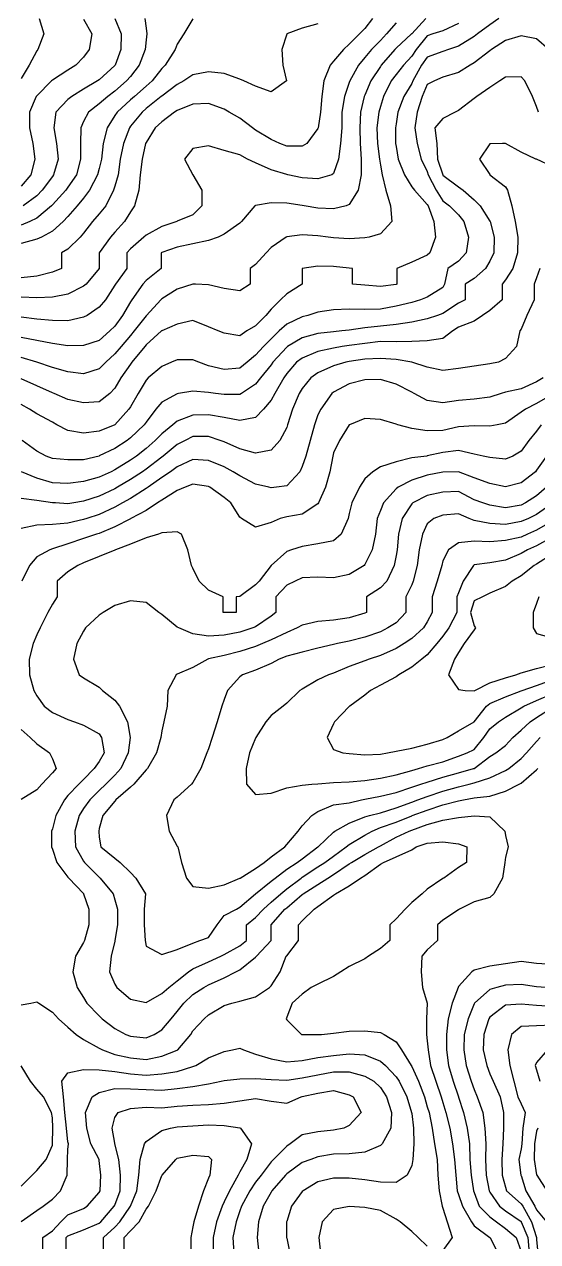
# Model space of a CAD drawing. Header units: inches. Extents: x 450896 to 463247, y 7386701 to 7399440.
# Drawn here: x 454068 to 455030, y 7388808 to 7391089 of the extents above; entities that cross this region are included whole.
import ezdxf

# ---------------------------------------------------------------- set-up
doc = ezdxf.new("R2010")
doc.units = ezdxf.units.IN
doc.header["$MEASUREMENT"] = 0

msp = doc.modelspace()

# ---------------------------------------------------------------- linework, layer by layer
for points, elevation in [([(454095.8, 7391099.8), (454104.7, 7391070.6), (454093.6, 7391041.3), (454091.5, 7391038.8), (454077.1, 7391012), (454062.2, 7390987.1)], 620), ([(454294.1, 7391099.8), (454296.5, 7391081.6), (454297.9, 7391070.6), (454296.5, 7391059.8), (454294.5, 7391041.3), (454283.3, 7391012), (454267.2, 7390991.2), (454259.9, 7390982.7), (454237.9, 7390963.5), (454224.6, 7390953.4), (454208.6, 7390940), (454188.3, 7390924.1), (454179.3, 7390906.8), (454174.1, 7390894.8), (454173.4, 7390865.6), (454173.7, 7390836.3), (454165.8, 7390807), (454150, 7390783.5), (454145.9, 7390777.7), (454120.7, 7390750.2), (454118.9, 7390748.4), (454091.5, 7390725.6), (454078.2, 7390719.1), (454062.2, 7390712.4)], 560), ([(454720.9, 7391099.8), (454706.5, 7391081.2), (454696.3, 7391070.6), (454677.2, 7391051.3), (454666.5, 7391041.3), (454647.9, 7391019.4), (454641.7, 7391012), (454629.5, 7390982.7), (454625.9, 7390953.4), (454623.6, 7390924.1), (454619, 7390894.8), (454618.6, 7390893.6), (454597.6, 7390865.6), (454589.3, 7390860.2), (454560.1, 7390860.3), (454547.1, 7390865.6), (454530.8, 7390872.8), (454501.5, 7390890.6), (454495.9, 7390894.8), (454472.2, 7390912.9), (454452.3, 7390924.1), (454442.9, 7390929.5), (454413.6, 7390940.2), (454384.3, 7390939.3), (454355, 7390927.4), (454350, 7390924.1), (454325.8, 7390906.3), (454313.2, 7390894.8), (454296.5, 7390867.5), (454295.6, 7390865.6), (454289.2, 7390836.3), (454285.1, 7390807), (454283, 7390777.7), (454274.8, 7390748.4), (454267.2, 7390737.5), (454255.7, 7390719.1), (454237.9, 7390699), (454229.6, 7390689.8), (454208.7, 7390660.5), (454208.7, 7390631.3), (454208.6, 7390631), (454183.8, 7390602), (454179.3, 7390598), (454150, 7390583.1), (454120.7, 7390577.2), (454091.5, 7390576.5), (454062.2, 7390577.7)], 500), ([(454821.1, 7391099.8), (454794.4, 7391071.1), (454793.7, 7391070.6), (454765.1, 7391044), (454762.5, 7391041.3), (454737.4, 7391012), (454735.8, 7391009.8), (454717.5, 7390982.7), (454706.5, 7390956), (454705.5, 7390953.4), (454698.6, 7390924.1), (454697, 7390894.8), (454698, 7390865.6), (454699.7, 7390836.3), (454699.9, 7390807), (454694.1, 7390777.7), (454677.2, 7390751.1), (454671.2, 7390748.4), (454647.9, 7390742.7), (454618.6, 7390744.2), (454592.7, 7390748.4), (454589.3, 7390749), (454560.1, 7390753.9), (454530.8, 7390754.4), (454501.5, 7390749.4), (454500.1, 7390748.4), (454475, 7390719.1), (454472.2, 7390716.1), (454442.9, 7390695.4), (454431.3, 7390689.8), (454413.6, 7390683.6), (454384.3, 7390677.4), (454355, 7390671.3), (454325.8, 7390661), (454325, 7390660.5), (454325, 7390631.3), (454296.5, 7390609), (454290.3, 7390602), (454269.8, 7390572.7), (454267.2, 7390568.7), (454252.4, 7390543.4), (454237.9, 7390523.4), (454228.4, 7390514.1), (454208.6, 7390496), (454179.3, 7390486.7), (454150, 7390486), (454120.7, 7390490.9), (454091.5, 7390496.2), (454062.2, 7390501.9)], 460), ([(454957.8, 7391099.8), (454940.8, 7391088), (454917.5, 7391070.6), (454911.5, 7391065.9), (454882.2, 7391047.5), (454863.4, 7391041.3), (454852.9, 7391037.7), (454823.6, 7391027.3), (454813, 7391012), (454796.5, 7390982.7), (454794.4, 7390978), (454779.6, 7390953.4), (454768.4, 7390924.1), (454765.1, 7390902.3), (454764, 7390894.8), (454764.2, 7390865.6), (454765.1, 7390859.7), (454769, 7390836.3), (454780.8, 7390807), (454794.4, 7390784.3), (454799.3, 7390777.7), (454823.6, 7390751.2), (454825.2, 7390748.4), (454835.7, 7390719.1), (454839.1, 7390689.8), (454828.2, 7390660.5), (454823.6, 7390656), (454794.4, 7390642.8), (454766.5, 7390631.3), (454766.5, 7390602), (454765.1, 7390601.5), (454735.8, 7390597.4), (454706.5, 7390600.2), (454683.1, 7390602), (454683.1, 7390631.3), (454677.2, 7390631.7), (454647.9, 7390634.7), (454618.6, 7390635.7), (454589.3, 7390631.5), (454589, 7390631.3), (454589, 7390602), (454560.1, 7390583.7), (454548.6, 7390572.7), (454530.8, 7390554.8), (454520.8, 7390543.4), (454501.5, 7390523.6), (454485.4, 7390514.1), (454472.2, 7390505.2), (454442.9, 7390509.8), (454431.5, 7390514.1), (454413.6, 7390521.7), (454384.3, 7390533.6), (454355, 7390527.2), (454325.8, 7390514.5), (454325.4, 7390514.1), (454296.5, 7390487.9), (454294.1, 7390484.8), (454269.8, 7390455.5), (454267.2, 7390451.7), (454249.4, 7390426.2), (454237.9, 7390407.2), (454228.7, 7390397), (454208.6, 7390381.3), (454179.3, 7390379.3), (454150, 7390385.9), (454124.4, 7390397), (454120.7, 7390398.4), (454091.5, 7390411.1), (454062.2, 7390424.2)], 420), ([(454384.3, 7391098.8), (454366.9, 7391070.6), (454355, 7391051.4), (454350.8, 7391041.3), (454332, 7391012), (454325.8, 7391005.9), (454307.6, 7390982.7), (454296.5, 7390972.9), (454274.4, 7390953.4), (454267.2, 7390947.1), (454242.2, 7390924.1), (454237.9, 7390917.6), (454223.2, 7390894.8), (454215.7, 7390865.6), (454213.1, 7390836.3), (454208.6, 7390818.4), (454205.3, 7390807), (454190.1, 7390777.7), (454179.3, 7390762.8), (454167, 7390748.4), (454150, 7390728.6), (454141.2, 7390719.1), (454120.7, 7390701.1), (454100.1, 7390689.8), (454091.5, 7390686), (454062.2, 7390677.8)], 540), ([(454179.3, 7391098.3), (454194.5, 7391070.6), (454189.9, 7391041.3), (454179.3, 7391027.3), (454164.9, 7391012), (454150, 7391002.6), (454120.7, 7390984.3), (454118.9, 7390982.7), (454091.5, 7390954.7), (454090.6, 7390953.4), (454077.6, 7390924.1), (454078.1, 7390894.8), (454084.4, 7390865.6), (454087.7, 7390836.3), (454080.6, 7390807), (454062.2, 7390785.2)], 600), ([(454765.1, 7391091.6), (454747.1, 7391070.6), (454735.8, 7391058.5), (454718.8, 7391041.3), (454706.5, 7391026.7), (454694.4, 7391012), (454678.3, 7390982.7), (454677.2, 7390979.5), (454668.1, 7390953.4), (454663.4, 7390924.1), (454663.2, 7390894.8), (454661.1, 7390865.6), (454657.3, 7390836.3), (454647.9, 7390809.5), (454644.5, 7390807), (454618.6, 7390798.9), (454589.3, 7390800.9), (454562.4, 7390807), (454560.1, 7390807.5), (454530.8, 7390816), (454501.5, 7390829.1), (454486.7, 7390836.3), (454472.2, 7390844.2), (454442.9, 7390852.6), (454413.6, 7390861), (454384.3, 7390856.2), (454368.3, 7390836.3), (454383.9, 7390807), (454384.3, 7390806.6), (454400.9, 7390777.7), (454401.1, 7390748.4), (454384.3, 7390731.6), (454355, 7390719.9), (454353.8, 7390719.1), (454325.8, 7390709.6), (454296.5, 7390693.9), (454292.2, 7390689.8), (454267.2, 7390668), (454260.4, 7390660.5), (454260.4, 7390631.3), (454239.1, 7390602), (454237.9, 7390599.9), (454220.6, 7390572.7), (454208.6, 7390558.6), (454185.7, 7390543.4), (454179.3, 7390539.9), (454150, 7390533), (454120.7, 7390533.9), (454091.5, 7390536.2), (454062.2, 7390540.3)], 480), ([(454882.2, 7391090), (454852.9, 7391076.4), (454834.1, 7391070.6), (454823.6, 7391066.9), (454802.7, 7391041.3), (454794.4, 7391029.2), (454778.7, 7391012), (454765.1, 7390995), (454755.8, 7390982.7), (454741.3, 7390953.4), (454735.8, 7390934.7), (454732.9, 7390924.1), (454728.9, 7390894.8), (454730.5, 7390865.6), (454734.2, 7390836.3), (454735.8, 7390825.1), (454738.9, 7390807), (454745.6, 7390777.7), (454754.9, 7390748.4), (454756.9, 7390719.1), (454735.8, 7390696.3), (454714.4, 7390689.8), (454706.5, 7390688.5), (454677.2, 7390687), (454647.9, 7390688.6), (454637.7, 7390689.8), (454618.6, 7390692.1), (454589.3, 7390694.1), (454560.1, 7390690.3), (454559.1, 7390689.8), (454530.8, 7390670.3), (454521.4, 7390660.5), (454501.5, 7390639), (454491.5, 7390631.3), (454491.5, 7390602), (454472.2, 7390589.1), (454442.9, 7390593.8), (454413.6, 7390600.8), (454389, 7390602), (454384.3, 7390602.1), (454383.8, 7390602), (454355, 7390592.4), (454325.8, 7390574.5), (454323.9, 7390572.7), (454297.2, 7390543.4), (454296.5, 7390542.7), (454273.8, 7390514.1), (454267.2, 7390505.8), (454249.6, 7390484.8), (454237.9, 7390471.2), (454221, 7390455.5), (454208.6, 7390442.9), (454179.3, 7390434.1), (454150, 7390437.6), (454120.7, 7390445.9), (454091.7, 7390455.5), (454091.5, 7390455.6), (454062.2, 7390464.4)], 440), ([(454618.6, 7391089.5), (454589.3, 7391081.3), (454560.1, 7391070.6), (454560.1, 7391070.5), (454551.2, 7391041.3), (454552.5, 7391012), (454559.4, 7390982.7), (454530.8, 7390962.3), (454501.5, 7390973.1), (454479.8, 7390982.7), (454472.2, 7390985.7), (454442.9, 7390996.3), (454413.6, 7390999.4), (454384.3, 7390993.9), (454367.5, 7390982.7), (454355, 7390975.8), (454325.8, 7390954.4), (454324.6, 7390953.4), (454296.5, 7390930.8), (454288.8, 7390924.1), (454267.2, 7390897.9), (454265.1, 7390894.8), (454254.2, 7390865.6), (454248.1, 7390836.3), (454243.8, 7390807), (454237.9, 7390785.7), (454235.2, 7390777.7), (454220.9, 7390748.4), (454208.6, 7390733.9), (454195.9, 7390719.1), (454179.3, 7390697.2), (454173, 7390689.8), (454150, 7390667.3), (454137.7, 7390660.5), (454137.7, 7390631.3), (454120.7, 7390624.2), (454091.5, 7390617), (454062.2, 7390613.9)], 520), ([(454237.9, 7391099.8), (454250, 7391070.6), (454248.9, 7391041.3), (454238.2, 7391012), (454237.9, 7391011.7), (454208.6, 7390985), (454205.3, 7390982.7), (454179.3, 7390967), (454157.3, 7390953.4), (454150, 7390947.7), (454127, 7390924.1), (454123.8, 7390894.8), (454128.6, 7390865.6), (454131.9, 7390836.3), (454123, 7390807), (454120.7, 7390803.8), (454101.9, 7390777.7), (454091.5, 7390767.3), (454066.3, 7390748.4)], 580), ([(455051.5, 7391041.3), (455028.6, 7391061.8), (454999.4, 7391067.2), (454970.1, 7391058.5), (454943.9, 7391041.3), (454940.8, 7391039.2), (454911.5, 7391016.7), (454903.8, 7391012), (454882.2, 7390998.6), (454852.9, 7390989.4), (454836.8, 7390982.7), (454823.6, 7390975.7), (454813.7, 7390953.4), (454804.5, 7390924.1), (454800.2, 7390894.8), (454804.4, 7390865.6), (454812.2, 7390836.3), (454823.6, 7390812.9), (454825.3, 7390807), (454840.5, 7390777.7), (454852.9, 7390757.8), (454865.3, 7390748.4), (454882.2, 7390731.5), (454892.2, 7390719.1), (454900.8, 7390689.8), (454896.6, 7390660.5), (454882.2, 7390645.2), (454862.1, 7390631.3), (454855.9, 7390602), (454852.9, 7390595.5), (454823.6, 7390577.5), (454810.6, 7390572.7), (454794.4, 7390567.6), (454765.1, 7390560.7), (454735.8, 7390555.1), (454706.5, 7390554.4), (454677.2, 7390555), (454647.9, 7390554), (454618.6, 7390549.2), (454599.9, 7390543.4), (454589.3, 7390540.9), (454560.1, 7390527.2), (454546.2, 7390514.1), (454530.8, 7390499.3), (454516.7, 7390484.8), (454501.5, 7390468.7), (454485.6, 7390455.5), (454472.2, 7390444.5), (454442.9, 7390442.1), (454413.6, 7390449.1), (454395.3, 7390455.5), (454384.3, 7390459.9), (454355, 7390460), (454344.2, 7390455.5), (454325.8, 7390447.6), (454300.4, 7390426.2), (454296.5, 7390422.2), (454281.7, 7390397), (454267.2, 7390372.1), (454264.3, 7390367.7), (454237.9, 7390338.4), (454237.9, 7390338.4), (454208.6, 7390326.6), (454179.3, 7390322.8), (454150, 7390327.6), (454129.4, 7390338.4), (454120.7, 7390343), (454091.5, 7390358.6), (454077.8, 7390367.7), (454062.2, 7390376.2)], 400), ([(455031.9, 7390924.1), (455028.6, 7390934.6), (455020.6, 7390953.4), (455006.2, 7390982.7), (454999.4, 7390990.5), (454970.1, 7390989.7), (454959.8, 7390982.7), (454940.8, 7390970.6), (454916.6, 7390953.4), (454911.5, 7390949.5), (454882.2, 7390927.4), (454875.6, 7390924.1), (454852.9, 7390912.2), (454837.7, 7390894.8), (454841.4, 7390865.6), (454842.9, 7390836.3), (454852.4, 7390807), (454852.9, 7390806), (454882.2, 7390784), (454890.8, 7390777.7), (454911.5, 7390759.6), (454922.9, 7390748.4), (454940.8, 7390720.1), (454941.2, 7390719.1), (454948.8, 7390689.8), (454948.3, 7390660.5), (454940.8, 7390644.7), (454932.7, 7390631.3), (454911.5, 7390612.6), (454894.8, 7390602), (454894.8, 7390572.7), (454882.2, 7390566.3), (454852.9, 7390547), (454842.5, 7390543.4), (454823.6, 7390536.6), (454794.4, 7390530.5), (454765.1, 7390526.3), (454735.8, 7390523.2), (454706.5, 7390520), (454677.2, 7390515.9), (454663.6, 7390514.1), (454647.9, 7390512.4), (454618.6, 7390509.5), (454589.3, 7390501.3), (454561.6, 7390484.8), (454560.1, 7390483.7), (454534.2, 7390455.5), (454530.8, 7390450.4), (454510.8, 7390426.2), (454501.5, 7390414.2), (454475.6, 7390397), (454472.2, 7390395.2), (454442.9, 7390395), (454426.8, 7390397), (454413.6, 7390398.7), (454384.3, 7390401.6), (454357, 7390397), (454355, 7390396.6), (454325.8, 7390380.8), (454314.6, 7390367.7), (454296.5, 7390343.2), (454293, 7390338.4), (454267.2, 7390313.8), (454261.1, 7390309.1), (454237.9, 7390293.7), (454208.6, 7390279.9), (454208.3, 7390279.8), (454179.3, 7390272.7), (454150, 7390272.6), (454120.7, 7390275.4), (454109, 7390279.8), (454091.5, 7390289), (454064.1, 7390309.1)], 380), ([(455057.9, 7390822.1), (455028.6, 7390835.8), (455027.3, 7390836.3), (454999.4, 7390849.4), (454970.2, 7390865.6), (454970.1, 7390865.6), (454964.3, 7390865.6), (454940.8, 7390865), (454921.6, 7390836.3), (454940.8, 7390807.2), (454940.9, 7390807), (454970.1, 7390784.4), (454973.7, 7390777.7), (454982.2, 7390748.4), (454988.3, 7390719.1), (454993, 7390689.8), (454992.8, 7390660.5), (454984.2, 7390631.3), (454970.1, 7390609.7), (454963.7, 7390602), (454963.7, 7390572.7), (454940.8, 7390552.3), (454926.9, 7390543.4), (454911.5, 7390532.8), (454882.2, 7390521.4), (454871.7, 7390514.1), (454852.9, 7390500), (454823.6, 7390495.4), (454794.4, 7390494.4), (454765.1, 7390494.1), (454735.8, 7390494.2), (454706.5, 7390490.8), (454677.2, 7390487), (454664.2, 7390484.8), (454647.9, 7390481.8), (454618.6, 7390475.4), (454589.3, 7390463.4), (454578.2, 7390455.5), (454560.1, 7390434.2), (454554.9, 7390426.2), (454537.5, 7390397), (454530.8, 7390384.4), (454516.8, 7390367.7), (454501.5, 7390351.9), (454472.2, 7390346.2), (454442.9, 7390351.8), (454413.6, 7390356.7), (454384.3, 7390356.3), (454355, 7390345.3), (454346.5, 7390338.4), (454325.8, 7390321.3), (454313.4, 7390309.1), (454296.5, 7390294), (454278.5, 7390279.8), (454267.2, 7390271.9), (454237.9, 7390253.7), (454231.1, 7390250.5), (454208.6, 7390240.5), (454179.3, 7390231.9), (454150, 7390228.1), (454120.7, 7390229.9), (454091.5, 7390238.2), (454063, 7390250.5)], 360), ([(455034.5, 7390631.3), (455028.6, 7390614), (455024.1, 7390602), (455024.1, 7390572.7), (455009.9, 7390543.4), (454999.4, 7390517.5), (454997.1, 7390514.1), (454991, 7390484.8), (454970.1, 7390462.8), (454957.2, 7390455.5), (454940.8, 7390452.4), (454911.5, 7390448.1), (454882.2, 7390443.9), (454852.9, 7390440.3), (454823.6, 7390446.5), (454794.6, 7390455.5), (454794.4, 7390455.6), (454765.1, 7390460.7), (454735.8, 7390462.5), (454706.5, 7390461.1), (454677.2, 7390456.9), (454670.9, 7390455.5), (454647.9, 7390449), (454618.6, 7390436), (454605.5, 7390426.2), (454589.3, 7390406.4), (454583.3, 7390397), (454570.6, 7390367.7), (454561.7, 7390338.4), (454560.1, 7390333.5), (454547.3, 7390309.1), (454530.8, 7390291), (454501.5, 7390285.1), (454472.2, 7390293.4), (454442.9, 7390306.5), (454435.6, 7390309.1), (454413.6, 7390316.1), (454384.3, 7390316.4), (454370, 7390309.1), (454355, 7390301.3), (454328.4, 7390279.8), (454325.8, 7390277.9), (454296.5, 7390255.4), (454289.4, 7390250.5), (454267.2, 7390235.6), (454242.7, 7390221.2), (454237.9, 7390218.5), (454208.6, 7390204.9), (454179.3, 7390195.1), (454160.8, 7390191.9), (454150, 7390190.1), (454126.7, 7390191.9), (454120.7, 7390192.4), (454091.5, 7390196.5), (454062.2, 7390200.3)], 340), ([(455040.7, 7390426.2), (455028.6, 7390418.8), (454999.4, 7390405.9), (454970.1, 7390399.2), (454962.1, 7390397), (454940.8, 7390390.1), (454911.5, 7390386.4), (454882.2, 7390384.1), (454852.9, 7390379.2), (454823.6, 7390383.9), (454798.9, 7390397), (454794.4, 7390399.3), (454765.1, 7390414.6), (454735.8, 7390423.2), (454706.5, 7390422.4), (454677.2, 7390415.3), (454647.9, 7390399.6), (454644.9, 7390397), (454623.7, 7390367.7), (454618.6, 7390357.2), (454611.9, 7390338.4), (454604.2, 7390309.1), (454596.1, 7390279.8), (454589.3, 7390260.3), (454584.6, 7390250.5), (454560.1, 7390223.8), (454540.7, 7390221.2), (454530.8, 7390220.1), (454526.3, 7390221.2), (454501.5, 7390227), (454472.2, 7390242.7), (454459.6, 7390250.5), (454442.9, 7390259.3), (454413.6, 7390271.7), (454384.3, 7390273.6), (454355, 7390259.3), (454342.5, 7390250.5), (454325.8, 7390239.6), (454300.1, 7390221.2), (454296.5, 7390218.7), (454267.2, 7390200.2), (454252.1, 7390191.9), (454237.9, 7390184.2), (454208.6, 7390170.4), (454185.1, 7390162.7), (454179.3, 7390160.7), (454150, 7390154.2), (454120.7, 7390151.4), (454091.5, 7390150.5), (454062.2, 7390144.1)], 320), ([(455057.9, 7390394.9), (455028.6, 7390378.2), (455007.5, 7390367.7), (454999.4, 7390361.8), (454970.1, 7390341.7), (454954.4, 7390338.4), (454940.8, 7390335.7), (454911.5, 7390336.4), (454882.2, 7390334.5), (454852.9, 7390327.5), (454823.6, 7390327), (454794.4, 7390331.6), (454768.1, 7390338.4), (454765.1, 7390339.4), (454735.8, 7390348.2), (454706.5, 7390349.9), (454677.5, 7390338.4), (454677.2, 7390338.2), (454659.1, 7390309.1), (454647.9, 7390285.7), (454646.2, 7390279.8), (454640.8, 7390250.5), (454632.5, 7390221.2), (454619.8, 7390191.9), (454618.6, 7390190.3), (454589.3, 7390170.6), (454560.1, 7390166.1), (454547.8, 7390162.7), (454530.8, 7390155.3), (454501.5, 7390146.3), (454475.4, 7390162.7), (454472.2, 7390165.4), (454455.5, 7390191.9), (454442.9, 7390202.3), (454416.1, 7390221.2), (454413.6, 7390222.5), (454384.3, 7390227), (454369.5, 7390221.2), (454355, 7390215.2), (454325.8, 7390197.2), (454317.8, 7390191.9), (454296.5, 7390178), (454268.1, 7390162.7), (454267.2, 7390162.2), (454237.9, 7390147), (454208.6, 7390134.9), (454203.7, 7390133.4), (454179.3, 7390125), (454150, 7390115.5), (454120.7, 7390105.8), (454115.8, 7390104.1), (454091.5, 7390090.9), (454078.1, 7390074.8), (454063.3, 7390045.5)], 300), ([(455037.3, 7390338.4), (455028.6, 7390326.7), (455014.1, 7390309.1), (454999.4, 7390289.2), (454984.1, 7390279.8), (454970.1, 7390273.8), (454940.8, 7390277.2), (454928.6, 7390279.8), (454911.5, 7390283.4), (454882.2, 7390289.9), (454852.9, 7390286.3), (454823.6, 7390280), (454822.4, 7390279.8), (454794.4, 7390276.4), (454765.1, 7390269.2), (454735.8, 7390259.8), (454721.2, 7390250.5), (454706.5, 7390236.8), (454696.4, 7390221.2), (454681.9, 7390191.9), (454677.2, 7390172.4), (454675, 7390162.7), (454661.9, 7390133.4), (454647.9, 7390121.2), (454618.6, 7390115), (454589.3, 7390110.5), (454569, 7390104.1), (454560.1, 7390101.2), (454530.9, 7390074.8), (454530.8, 7390074.7), (454508.4, 7390045.5), (454501.5, 7390038.4), (454472.2, 7390016.4), (454465.5, 7390016.2), (454465.5, 7389986.9), (454442.9, 7389986.5), (454440.7, 7389986.9), (454440.7, 7390016.2), (454413.6, 7390028.2), (454395.8, 7390045.5), (454384.3, 7390069.5), (454381.8, 7390074.8), (454374.7, 7390104.1), (454363.1, 7390133.4), (454355, 7390137.7), (454325.8, 7390135.6), (454319.7, 7390133.4), (454296.5, 7390126.5), (454267.2, 7390114.8), (454239.3, 7390104.1), (454237.9, 7390103.5), (454208.6, 7390091.4), (454179.3, 7390079.6), (454168.4, 7390074.8), (454150, 7390063), (454129.7, 7390045.5), (454129.7, 7390016.2), (454120.7, 7390002.5), (454112.3, 7389986.9), (454097.9, 7389957.6), (454091.5, 7389945), (454084.5, 7389928.4), (454077.3, 7389899.1), (454077.9, 7389869.8), (454086.1, 7389840.5), (454091.5, 7389830.2), (454105.4, 7389811.2), (454120.7, 7389799.3), (454150, 7389786.1), (454162.1, 7389781.9), (454179.3, 7389775.8), (454208.6, 7389759.2), (454212.8, 7389752.6), (454217.9, 7389723.4), (454208.6, 7389707.4), (454199.1, 7389694.1), (454179.3, 7389673.6), (454170.6, 7389664.8), (454150, 7389643.7), (454143.2, 7389635.5), (454127.2, 7389606.2), (454120.7, 7389581.5), (454119.3, 7389576.9), (454119, 7389547.6), (454120.7, 7389543.2), (454129, 7389518.3), (454150, 7389490.5), (454151.4, 7389489.1), (454179.3, 7389459.9), (454179.4, 7389459.8), (454189.4, 7389430.5), (454189.4, 7389401.2), (454180.9, 7389371.9), (454179.3, 7389368.4), (454163.8, 7389342.6), (454158.9, 7389313.3), (454167.5, 7389284), (454179.3, 7389265.1), (454185.6, 7389254.8), (454208.6, 7389230.8), (454214.4, 7389225.5), (454237.9, 7389207.2), (454258.7, 7389196.2), (454267.2, 7389193), (454296.5, 7389189.9), (454311.5, 7389196.2), (454325.8, 7389204.6), (454343.4, 7389225.5), (454355, 7389239.1), (454366.9, 7389254.8), (454384.3, 7389271.1), (454404.6, 7389284), (454413.6, 7389289), (454442.9, 7389301.9), (454464.8, 7389313.3), (454472.2, 7389317.2), (454501.5, 7389340.8), (454503.2, 7389342.6), (454530.8, 7389371.8), (454530.8, 7389371.9), (454530.8, 7389401.2), (454556.7, 7389430.5), (454560.1, 7389433.4), (454589.3, 7389458.5), (454591.1, 7389459.8), (454618.6, 7389476.8), (454637.4, 7389489.1), (454647.9, 7389495.6), (454677.2, 7389515.5), (454681.7, 7389518.3), (454706.5, 7389533.5), (454732.4, 7389547.6), (454735.8, 7389549.5), (454765.1, 7389565.5), (454789.9, 7389576.9), (454794.4, 7389578.7), (454823.6, 7389589.1), (454852.9, 7389597.8), (454882.2, 7389602.5), (454911.5, 7389605.8), (454940.8, 7389603.7), (454969, 7389576.9), (454970.1, 7389568.8), (454975.3, 7389547.6), (454970.1, 7389528.5), (454968.9, 7389518.3), (454964.5, 7389489.1), (454948, 7389459.8), (454940.8, 7389452.6), (454911.5, 7389444.4), (454884.1, 7389430.5), (454882.2, 7389429.3), (454852.9, 7389410.2), (454843, 7389401.2), (454843, 7389371.9), (454823.6, 7389354.7), (454813.5, 7389342.6), (454812.2, 7389313.3), (454814.7, 7389284), (454823.6, 7389254.9), (454823.6, 7389254.8), (454823.6, 7389254.4), (454821.9, 7389225.5), (454822, 7389196.2), (454823.6, 7389184.1), (454825.1, 7389166.9), (454829.5, 7389137.6), (454839.7, 7389108.3), (454849.8, 7389079), (454852.9, 7389068.4), (454858.5, 7389049.7), (454865.9, 7389020.5), (454871.1, 7388991.2), (454874.5, 7388961.9), (454876.8, 7388932.6), (454879.8, 7388903.3), (454882.2, 7388896.1), (454889.3, 7388874), (454906.2, 7388844.7), (454911.5, 7388837.2), (454940.8, 7388815.7), (454941.2, 7388815.4), (454955.8, 7388786.2)], 280), ([(455047.1, 7390279.8), (455028.6, 7390253.2), (455026.2, 7390250.5), (454999.4, 7390229.3), (454970.1, 7390222.3), (454940.8, 7390228.1), (454911.5, 7390238.7), (454882.2, 7390250.2), (454852.9, 7390249.7), (454823.6, 7390244.1), (454794.4, 7390234.3), (454769.2, 7390221.2), (454765.1, 7390218.3), (454741.5, 7390191.9), (454735.8, 7390177.7), (454729.7, 7390162.7), (454726.5, 7390133.4), (454720.2, 7390104.1), (454706.5, 7390076.3), (454705.1, 7390074.8), (454677.2, 7390057.9), (454647.9, 7390051.6), (454618.6, 7390052.7), (454589.3, 7390051.6), (454575.7, 7390045.5), (454560.1, 7390037.8), (454539.8, 7390016.2), (454539.8, 7389986.9), (454530.8, 7389979.9), (454501.5, 7389959.5), (454496.8, 7389957.6), (454472.2, 7389949.8), (454442.9, 7389943.9), (454413.6, 7389942.5), (454384.3, 7389946.7), (454357.8, 7389957.6), (454355, 7389959.4), (454325.8, 7389982.9), (454320.2, 7389986.9), (454296.5, 7390005.5), (454267.2, 7390008.4), (454237.9, 7389999.8), (454215.9, 7389986.9), (454208.6, 7389981.7), (454183.1, 7389957.6), (454179.3, 7389951.8), (454166.6, 7389928.4), (454160.4, 7389899.1), (454171.2, 7389869.8), (454179.3, 7389864), (454208.6, 7389846.8), (454215, 7389840.5), (454237.9, 7389822.6), (454246.8, 7389811.2), (454261.7, 7389781.9), (454266.4, 7389752.6), (454263.1, 7389723.4), (454248.9, 7389694.1), (454237.9, 7389682.1), (454220.8, 7389664.8), (454208.6, 7389653.1), (454190.7, 7389635.5), (454179.3, 7389619.6), (454170.7, 7389606.2), (454163, 7389576.9), (454164.1, 7389547.6), (454179.3, 7389520.8), (454181.2, 7389518.3), (454208.6, 7389490.6), (454210.2, 7389489.1), (454234.5, 7389459.8), (454237.9, 7389448.2), (454242.9, 7389430.5), (454242.9, 7389401.2), (454238.1, 7389371.9), (454237.9, 7389370.7), (454231.2, 7389342.6), (454228.1, 7389313.3), (454237.9, 7389290), (454241.6, 7389284), (454267.2, 7389262.1), (454296.5, 7389255.7), (454325.8, 7389272.6), (454338.9, 7389284), (454355, 7389296.4), (454376, 7389313.3), (454384.3, 7389319), (454413.6, 7389332), (454436.5, 7389342.6), (454442.9, 7389345.7), (454472.2, 7389361.8), (454484.4, 7389371.9), (454484.4, 7389401.2), (454501.5, 7389415.4), (454516.3, 7389430.5), (454530.8, 7389444.1), (454549, 7389459.8), (454560.1, 7389468.6), (454587, 7389489.1), (454589.3, 7389490.7), (454618.6, 7389510.1), (454631.6, 7389518.3), (454647.9, 7389530.2), (454671.4, 7389547.6), (454677.2, 7389552.2), (454706.5, 7389569.2), (454720, 7389576.9), (454735.8, 7389583.8), (454765.1, 7389593.9), (454794.4, 7389605.8), (454795.4, 7389606.2), (454823.6, 7389616.3), (454852.9, 7389626.3), (454882.2, 7389633.5), (454891.2, 7389635.5), (454911.5, 7389639.6), (454940.8, 7389642.7), (454970.1, 7389651.9), (454995.6, 7389664.8), (454999.4, 7389666.8), (455028.6, 7389691.7), (455030.7, 7389694.1)], 260), ([(455047.1, 7390221.2), (455028.6, 7390205.1), (455007.8, 7390191.9), (454999.4, 7390187.8), (454970.1, 7390182.8), (454940.8, 7390187.7), (454927.8, 7390191.9), (454911.5, 7390198), (454882.2, 7390213.1), (454852.9, 7390212), (454823.6, 7390205.7), (454796.5, 7390191.9), (454794.4, 7390190.1), (454776.4, 7390162.7), (454769.9, 7390133.4), (454766.9, 7390104.1), (454765.1, 7390093.2), (454761.4, 7390074.8), (454747.5, 7390045.5), (454735.8, 7390032.7), (454709.8, 7390016.2), (454709.8, 7389986.9), (454706.5, 7389985.4), (454677.2, 7389976.8), (454647.9, 7389972.1), (454618.6, 7389969.8), (454589.3, 7389963), (454579.9, 7389957.6), (454560.1, 7389949.3), (454530.8, 7389935.4), (454514.6, 7389928.4), (454501.5, 7389923), (454472.2, 7389913.7), (454442.9, 7389906.3), (454413.6, 7389899.6), (454412, 7389899.1), (454384.3, 7389883.3), (454355, 7389870.8), (454353, 7389869.8), (454337.4, 7389840.5), (454335.8, 7389811.2), (454329.5, 7389781.9), (454325.8, 7389765.2), (454324, 7389752.6), (454315.8, 7389723.4), (454298.9, 7389694.1), (454296.5, 7389691.6), (454273.2, 7389664.8), (454267.2, 7389659.1), (454239.9, 7389635.5), (454237.9, 7389633.4), (454215.2, 7389606.2), (454208.6, 7389581.8), (454207.6, 7389576.9), (454208.6, 7389565.7), (454211.6, 7389547.6), (454237.9, 7389526.3), (454247.7, 7389518.3), (454267.2, 7389499.6), (454277.2, 7389489.1), (454295.4, 7389459.8), (454292.9, 7389430.5), (454292.9, 7389401.2), (454294.8, 7389371.9), (454296.5, 7389361.4), (454325.8, 7389345.8), (454355, 7389354.9), (454384.3, 7389367.3), (454397.4, 7389371.9), (454413.6, 7389377.6), (454429.4, 7389401.2), (454442.9, 7389418.8), (454465.7, 7389430.5), (454472.2, 7389434.2), (454501.5, 7389459.5), (454501.8, 7389459.8), (454530.8, 7389483.1), (454538.4, 7389489.1), (454560.1, 7389505.6), (454579.8, 7389518.3), (454589.3, 7389525.2), (454618.6, 7389547.4), (454619, 7389547.6), (454647.9, 7389575.2), (454650.3, 7389576.9), (454677.2, 7389591.8), (454706.5, 7389603.7), (454715.3, 7389606.2), (454735.8, 7389611.5), (454765.1, 7389620.9), (454794.4, 7389631.5), (454806.1, 7389635.5), (454823.6, 7389641.8), (454852.9, 7389652), (454882.2, 7389659.8), (454902.2, 7389664.8), (454911.5, 7389667.2), (454940.8, 7389676.6), (454970.1, 7389690.3), (454976.3, 7389694.1), (454999.4, 7389712.8), (455009.4, 7389723.4), (455028.6, 7389745.2), (455034.9, 7389752.6)], 240), ([(455057.9, 7390190.6), (455028.6, 7390170), (455013.1, 7390162.7), (454999.4, 7390156.9), (454970.1, 7390151.8), (454940.8, 7390153.2), (454911.5, 7390159), (454901.8, 7390162.7), (454882.2, 7390171.7), (454852.9, 7390168.8), (454835.9, 7390162.7), (454823.6, 7390152.9), (454814.5, 7390133.4), (454808.1, 7390104.1), (454804.5, 7390074.8), (454797.3, 7390045.5), (454794.4, 7390038.3), (454783.4, 7390016.2), (454783.4, 7389986.9), (454765.1, 7389967.5), (454749.5, 7389957.6), (454735.8, 7389950.7), (454706.5, 7389940.2), (454677.2, 7389932.9), (454655.5, 7389928.4), (454647.9, 7389926.6), (454618.6, 7389920.1), (454589.3, 7389912.2), (454560.1, 7389904.7), (454546, 7389899.1), (454530.8, 7389890.9), (454501.5, 7389878.5), (454477.4, 7389869.8), (454472.2, 7389866.2), (454449, 7389840.5), (454442.9, 7389823.8), (454438.6, 7389811.2), (454429.8, 7389781.9), (454420.6, 7389752.6), (454413.6, 7389731.3), (454410.4, 7389723.4), (454399, 7389694.1), (454384.3, 7389667.9), (454381.4, 7389664.8), (454355, 7389640.5), (454348.3, 7389635.5), (454334.5, 7389606.2), (454340, 7389576.9), (454355, 7389549.1), (454355.7, 7389547.6), (454362.6, 7389518.3), (454372.2, 7389489.1), (454384.3, 7389473.2), (454413.6, 7389470.4), (454442.9, 7389476.2), (454472.2, 7389488.9), (454472.5, 7389489.1), (454501.5, 7389507), (454517.7, 7389518.3), (454530.8, 7389528.8), (454556.5, 7389547.6), (454560.1, 7389551.7), (454581.6, 7389576.9), (454589.3, 7389587.1), (454607.1, 7389606.2), (454618.6, 7389613.5), (454647.9, 7389626.5), (454677.2, 7389630.3), (454700.2, 7389635.5), (454706.5, 7389636.7), (454735.8, 7389642.6), (454765.1, 7389649.5), (454794.4, 7389659.3), (454811.2, 7389664.8), (454823.6, 7389669), (454852.9, 7389677.9), (454882.2, 7389686.3), (454910.1, 7389694.1), (454911.5, 7389694.5), (454940.8, 7389717.1), (454952.3, 7389723.4), (454970.1, 7389737.6), (454984.1, 7389752.6), (454999.4, 7389766.4), (455016.3, 7389781.9), (455028.6, 7389789.8), (455057.9, 7389808.5)], 220), ([(455057.9, 7390157.5), (455028.6, 7390140.7), (455011.2, 7390133.4), (454999.4, 7390128.1), (454970.1, 7390121.3), (454940.8, 7390119.2), (454911.5, 7390120.6), (454882.2, 7390117), (454863.4, 7390104.1), (454852.9, 7390083.3), (454850.8, 7390074.8), (454842.3, 7390045.5), (454832.8, 7390016.2), (454832.8, 7389986.9), (454823.6, 7389969), (454816.7, 7389957.6), (454794.4, 7389938), (454780, 7389928.4), (454765.1, 7389919.3), (454735.8, 7389906.3), (454714.6, 7389899.1), (454706.5, 7389895.8), (454677.2, 7389885.4), (454647.9, 7389873.1), (454638.2, 7389869.8), (454618.6, 7389860.6), (454589.3, 7389843.1), (454584.9, 7389840.5), (454560.1, 7389816.5), (454553.3, 7389811.2), (454530.8, 7389793.5), (454521, 7389781.9), (454502.1, 7389752.6), (454501.5, 7389751.4), (454490.1, 7389723.4), (454484, 7389694.1), (454484.8, 7389664.8), (454501.5, 7389645.5), (454530.8, 7389648.3), (454560.1, 7389657.8), (454589.3, 7389663), (454607.2, 7389664.8), (454618.6, 7389665.8), (454647.9, 7389668.2), (454677.2, 7389669.5), (454706.5, 7389671.7), (454735.8, 7389676.3), (454765.1, 7389682.4), (454794.4, 7389690.6), (454806.8, 7389694.1), (454823.6, 7389699.4), (454852.9, 7389706.8), (454882.2, 7389717.7), (454898.3, 7389723.4), (454911.5, 7389730), (454929.7, 7389752.6), (454940.8, 7389768.5), (454957.1, 7389781.9), (454970.1, 7389790.3), (454999.4, 7389808.1), (455004.4, 7389811.2), (455028.6, 7389822), (455057.9, 7389834.5)], 200), ([(455057.9, 7390127.9), (455028.6, 7390111.7), (455011.7, 7390104.1), (454999.4, 7390097.1), (454970.1, 7390084.9), (454940.8, 7390080), (454911.5, 7390075.7), (454910.3, 7390074.8), (454891, 7390045.5), (454882.2, 7390023.7), (454879, 7390016.2), (454879, 7389986.9), (454863.7, 7389957.6), (454852.9, 7389942.5), (454841.7, 7389928.4), (454823.6, 7389907.1), (454813.2, 7389899.1), (454794.4, 7389883.9), (454770.2, 7389869.8), (454765.1, 7389866.1), (454735.8, 7389850.7), (454717, 7389840.5), (454706.5, 7389831.6), (454678.1, 7389811.2), (454677.2, 7389810.3), (454649.5, 7389781.9), (454647.9, 7389778.3), (454636.1, 7389752.6), (454647.9, 7389730.1), (454665.1, 7389723.4), (454677.2, 7389722.3), (454706.5, 7389720.1), (454735.8, 7389721.3), (454748.7, 7389723.4), (454765.1, 7389726.6), (454794.4, 7389732.5), (454823.6, 7389740), (454852.9, 7389748.7), (454861.1, 7389752.6), (454882.2, 7389765.2), (454911.5, 7389781.7), (454911.6, 7389781.9), (454934.4, 7389811.2), (454940.8, 7389816.2), (454970.1, 7389828.8), (454999.4, 7389839.6), (455001.6, 7389840.5), (455028.6, 7389850.1), (455057.9, 7389860.3)], 180), ([(455057.9, 7390095.7), (455028.6, 7390077.5), (455024, 7390074.8), (454999.4, 7390055.1), (454982.8, 7390045.5), (454970.1, 7390035.1), (454940.8, 7390022.7), (454927.1, 7390016.2), (454911.5, 7390008.2), (454904.6, 7389986.9), (454911.5, 7389961.8), (454914.2, 7389957.6), (454911.5, 7389954), (454892.5, 7389928.4), (454882.2, 7389911.4), (454874.5, 7389899.1), (454863.6, 7389869.8), (454882.2, 7389842.2), (454894.7, 7389840.5), (454911.5, 7389839.7), (454912.7, 7389840.5), (454940.8, 7389854.9), (454970.1, 7389864), (454989.5, 7389869.8), (454999.4, 7389873.6), (455028.6, 7389881.5), (455057.9, 7389889.1)], 160), ([(455032.9, 7390016.2), (455028.6, 7390003.2), (455022.3, 7389986.9), (455022.3, 7389957.6), (455028.6, 7389947.1), (455057.9, 7389939.1)], 140), ([(454062.2, 7389767.7), (454079.2, 7389752.6), (454091.5, 7389740.8), (454115.5, 7389723.4), (454120.7, 7389712.6), (454127.7, 7389694.1), (454120.7, 7389686.4), (454100.8, 7389664.8), (454091.5, 7389654.2), (454062.2, 7389636.5)], 300), ([(454062.2, 7389251.3), (454080.1, 7389254.8), (454091.5, 7389257.1), (454095.1, 7389254.8), (454120.7, 7389237.7), (454132.5, 7389225.5), (454150, 7389209.9), (454165.4, 7389196.2), (454179.3, 7389186.8), (454208.6, 7389170.5), (454214.9, 7389166.9), (454237.9, 7389158.4), (454267.2, 7389152), (454296.5, 7389148.9), (454325.8, 7389155.3), (454355, 7389166.4), (454355.8, 7389166.9), (454380.2, 7389196.2), (454384.3, 7389202.5), (454405.5, 7389225.5), (454413.6, 7389233), (454442.9, 7389250.4), (454457.2, 7389254.8), (454472.2, 7389258.3), (454501.5, 7389266.7), (454527.9, 7389284), (454530.8, 7389287.2), (454547.5, 7389313.3), (454559.3, 7389342.6), (454560.1, 7389343.6), (454582.4, 7389371.9), (454582.4, 7389401.2), (454589.3, 7389408.7), (454611.4, 7389430.5), (454618.6, 7389435.6), (454647.9, 7389457), (454651.8, 7389459.8), (454677.2, 7389474.7), (454698.5, 7389489.1), (454706.5, 7389493.8), (454735.8, 7389514.8), (454741.2, 7389518.3), (454765.1, 7389528.9), (454794.4, 7389542.2), (454803, 7389547.6), (454823.6, 7389554.4), (454852.9, 7389557.1), (454882.2, 7389553.4), (454897.6, 7389547.6), (454896.8, 7389518.3), (454882.2, 7389508.8), (454854.6, 7389489.1), (454852.9, 7389488.2), (454823.6, 7389468.4), (454814.1, 7389459.8), (454794.4, 7389443.2), (454782.4, 7389430.5), (454765.1, 7389412.5), (454753.3, 7389401.2), (454753.3, 7389371.9), (454735.8, 7389356.9), (454713.2, 7389342.6), (454706.5, 7389337.9), (454677.2, 7389323.4), (454661.2, 7389313.3), (454647.9, 7389304.7), (454618.6, 7389290), (454605.8, 7389284), (454589.3, 7389271.8), (454570.5, 7389254.8), (454560.1, 7389228.6), (454558.8, 7389225.5), (454560.1, 7389223.1), (454587.8, 7389196.2), (454589.3, 7389195.9), (454618.6, 7389195.7), (454625.3, 7389196.2), (454647.9, 7389198.4), (454677.2, 7389202.1), (454706.5, 7389203.1), (454735.8, 7389199.7), (454742.5, 7389196.2), (454765.1, 7389182.2), (454775.5, 7389166.9), (454793.4, 7389137.6), (454794.4, 7389136), (454807, 7389108.3), (454818.1, 7389079), (454823.6, 7389060.5), (454826.8, 7389049.7), (454832.7, 7389020.5), (454836.9, 7388991.2), (454841.8, 7388961.9), (454843.3, 7388932.6), (454845.9, 7388903.3), (454851.7, 7388874), (454852.9, 7388870.4), (454860.8, 7388844.7), (454870.3, 7388815.4), (454852.9, 7388791.1)], 300), ([(455057.9, 7389327.2), (455028.6, 7389329.1), (454999.4, 7389332.9), (454970.1, 7389328.4), (454940.8, 7389324), (454911.5, 7389316.4), (454907.1, 7389313.3), (454882.2, 7389285.9), (454881.2, 7389284), (454870.3, 7389254.8), (454862.8, 7389225.5), (454859.7, 7389196.2), (454859.7, 7389166.9), (454863.1, 7389137.6), (454872, 7389108.3), (454882, 7389079), (454882.2, 7389078.4), (454891.7, 7389049.7), (454898.5, 7389020.5), (454902.7, 7388991.2), (454903.4, 7388961.9), (454905.6, 7388932.6), (454910.3, 7388903.3), (454911.5, 7388899.8), (454921.1, 7388874), (454940.8, 7388854), (454953.5, 7388844.7), (454970.1, 7388832.2), (454990, 7388815.4), (454999.4, 7388789.1)], 260), ([(455045.5, 7389284), (455028.6, 7389285.4), (454999.4, 7389289.3), (454970.1, 7389288.1), (454954, 7389284), (454940.8, 7389280), (454912.2, 7389254.8), (454911.5, 7389253.4), (454899.9, 7389225.5), (454892.6, 7389196.2), (454891.9, 7389166.9), (454896.4, 7389137.6), (454906, 7389108.3), (454911.5, 7389092.8), (454917.3, 7389079), (454927.6, 7389049.7), (454931.4, 7389020.5), (454933.2, 7388991.2), (454932.7, 7388961.9), (454933.9, 7388932.6), (454939.5, 7388903.3), (454940.8, 7388900.6), (454958.8, 7388874), (454970.1, 7388865.5), (454999.4, 7388845.4), (454999.8, 7388844.7), (455012.2, 7388815.4), (455014.7, 7388786.2)], 240), ([(455057.9, 7389248.6), (455028.6, 7389250), (454999.4, 7389252.8), (454970.1, 7389250.7), (454940.8, 7389228.1), (454939.2, 7389225.5), (454929.7, 7389196.2), (454928.4, 7389166.9), (454934.9, 7389137.6), (454940.8, 7389122.2), (454946.8, 7389108.3), (454960.2, 7389079), (454966.2, 7389049.7), (454966.5, 7389020.5), (454965.3, 7388991.2), (454963.2, 7388961.9), (454964.2, 7388932.6), (454970.1, 7388910), (454972.2, 7388903.3), (454999.4, 7388878.7), (455002.5, 7388874), (455018.9, 7388844.7), (455028.5, 7388815.4), (455028.6, 7388811.6), (455030.6, 7388786.2)], 220), ([(455057.9, 7389213.3), (455028.6, 7389212), (454999.4, 7389211.2), (454981.7, 7389196.2), (454974.8, 7389166.9), (454978.3, 7389137.6), (454985.6, 7389108.3), (454993, 7389079), (454999.4, 7389065.8), (455006.9, 7389049.7), (455002.9, 7389020.5), (455000.8, 7388991.2), (454999.4, 7388981.8), (454995.3, 7388961.9), (454999, 7388932.6), (454999.4, 7388931.7), (455008.2, 7388903.3), (455025.3, 7388874), (455028.6, 7388867.3), (455047, 7388844.7)], 200), ([(454062.2, 7388845.4), (454091.5, 7388866.2), (454103.2, 7388874), (454120.7, 7388887.5), (454136.3, 7388903.3), (454148.5, 7388932.6), (454149.1, 7388961.9), (454150, 7388980.5), (454150.8, 7388991.2), (454150, 7388995), (454147.1, 7389020.5), (454144.1, 7389049.7), (454141.6, 7389079), (454138.2, 7389108.3), (454150, 7389124), (454179.3, 7389130.4), (454208.6, 7389129.5), (454237.9, 7389126.5), (454267.2, 7389122.3), (454296.5, 7389120), (454325.8, 7389122), (454355, 7389126.9), (454384.3, 7389135.8), (454389.6, 7389137.6), (454413.6, 7389152.1), (454442.9, 7389163.9), (454458.2, 7389166.9), (454472.2, 7389170.4), (454479.1, 7389166.9), (454501.5, 7389158.8), (454530.8, 7389150.5), (454560.1, 7389144.9), (454589.3, 7389147.2), (454618.6, 7389152.6), (454647.9, 7389156.6), (454677.2, 7389159.9), (454706.5, 7389157.8), (454735.8, 7389146.2), (454745.2, 7389137.6), (454765.1, 7389116.9), (454770.9, 7389108.3), (454785.5, 7389079), (454794.2, 7389049.7), (454794.4, 7389048.2), (454797.7, 7389020.5), (454798.1, 7388991.2), (454796.5, 7388961.9), (454794.4, 7388950.6), (454785.8, 7388932.6), (454765.1, 7388918.9), (454735.8, 7388919.4), (454706.5, 7388923.6), (454677.2, 7388926.9), (454647.9, 7388926.9), (454618.6, 7388920.1), (454591, 7388903.3), (454589.3, 7388901.6), (454569.2, 7388874), (454560.1, 7388845.6), (454559.8, 7388844.7), (454559.8, 7388815.4), (454560.1, 7388814.4), (454566.2, 7388786.2)], 320), ([(455049.1, 7389166.9), (455028.6, 7389143.5), (455025.8, 7389137.6), (455028.6, 7389129.5), (455034.4, 7389108.3)], 180), ([(454062.2, 7388911.9), (454082.9, 7388932.6), (454091.5, 7388941.2), (454109.3, 7388961.9), (454120.7, 7388988.4), (454121.2, 7388991.2), (454121.9, 7389020.5), (454120.7, 7389039.6), (454118.9, 7389049.7), (454103.9, 7389079), (454091.5, 7389093.4), (454079.7, 7389108.3), (454062.2, 7389137.1)], 300), ([(454102.8, 7388786.2), (454102.8, 7388815.4), (454120.7, 7388828.2), (454136.5, 7388844.7), (454150, 7388857.9), (454179.3, 7388870.2), (454185.8, 7388874), (454208.6, 7388899.8), (454210.3, 7388903.3), (454211.6, 7388932.6), (454208.6, 7388959.7), (454208.3, 7388961.9), (454192.9, 7388991.2), (454185.5, 7389020.5), (454182.7, 7389049.7), (454195.1, 7389079), (454208.6, 7389087.3), (454237.9, 7389095), (454267.2, 7389094.3), (454296.5, 7389092.7), (454325.8, 7389091.5), (454355, 7389094.6), (454384.3, 7389098.7), (454413.6, 7389103.6), (454437.3, 7389108.3), (454442.9, 7389109.7), (454472.2, 7389112.9), (454501.5, 7389113.7), (454530.8, 7389111.5), (454560.1, 7389110.6), (454589.3, 7389114.8), (454618.6, 7389120.6), (454647.9, 7389125.7), (454677.2, 7389125.8), (454706.5, 7389117.7), (454723.2, 7389108.3), (454735.8, 7389096.7), (454747, 7389079), (454756.3, 7389049.7), (454755.3, 7389020.5), (454738.8, 7388991.2), (454735.8, 7388987.9), (454706.5, 7388975.7), (454677.2, 7388972.5), (454647.9, 7388971.8), (454618.6, 7388966.7), (454605.1, 7388961.9), (454589.3, 7388955.8), (454560.1, 7388934.6), (454558, 7388932.6), (454532.3, 7388903.3), (454530.8, 7388900.7), (454516.1, 7388874), (454507.3, 7388844.7), (454504.8, 7388815.4), (454507.6, 7388786.2)], 340), ([(454146.7, 7388786.2), (454146.7, 7388815.4), (454150, 7388818.9), (454179.3, 7388829.7), (454208.6, 7388842.3), (454211.3, 7388844.7), (454236.7, 7388874), (454237.9, 7388876.4), (454247.7, 7388903.3), (454248.7, 7388932.6), (454245.1, 7388961.9), (454238.1, 7388991.2), (454237.9, 7388992.4), (454232.7, 7389020.5), (454237.9, 7389040.7), (454243.8, 7389049.7), (454267.2, 7389057.4), (454296.5, 7389059.8), (454325.8, 7389058.8), (454355, 7389061.7), (454384.3, 7389063.4), (454413.6, 7389064.6), (454442.9, 7389067.4), (454472.2, 7389071.5), (454501.5, 7389075.7), (454530.8, 7389071.1), (454560.1, 7389067.3), (454587, 7389079), (454589.3, 7389079.6), (454618.6, 7389086.3), (454647.9, 7389091.3), (454677.2, 7389082.8), (454684.6, 7389079), (454699.8, 7389049.7), (454677.2, 7389025.2), (454667.3, 7389020.5), (454647.9, 7389016.7), (454618.6, 7389013.8), (454589.3, 7389008.1), (454566.5, 7388991.2), (454560.1, 7388986.9), (454535.4, 7388961.9), (454530.8, 7388957.2), (454511.9, 7388932.6), (454501.5, 7388919.3), (454491, 7388903.3), (454475.1, 7388874), (454472.2, 7388865.6), (454465.4, 7388844.7), (454459.2, 7388815.4), (454460.7, 7388786.2)], 360), ([(454216.3, 7388786.2), (454216.3, 7388815.4), (454237.9, 7388834.8), (454247.3, 7388844.7), (454267.1, 7388874), (454267.2, 7388874.2), (454279, 7388903.3), (454282.7, 7388932.6), (454285.4, 7388961.9), (454293.7, 7388991.2), (454296.5, 7388995.5), (454325.8, 7389015.9), (454342.3, 7389020.5), (454355, 7389022.8), (454384.3, 7389025.1), (454413.6, 7389026.4), (454442.9, 7389025.7), (454472.2, 7389020.9), (454473.4, 7389020.5), (454493.9, 7388991.2), (454485, 7388961.9), (454472.2, 7388938.7), (454469.1, 7388932.6), (454452.9, 7388903.3), (454442.9, 7388882.3), (454439, 7388874), (454428.3, 7388844.7), (454422, 7388815.4), (454422, 7388786.2)], 380), ([(455030.8, 7389020.5), (455028.6, 7389014.7), (455024.7, 7388991.2), (455023.9, 7388961.9), (455028.6, 7388932.8), (455028.7, 7388932.6), (455047.9, 7388903.3)], 180), ([(454255.3, 7388786.2), (454255.3, 7388815.4), (454267.2, 7388828), (454283.3, 7388844.7), (454296.5, 7388868.6), (454300.8, 7388874), (454315.5, 7388903.3), (454325.8, 7388931.5), (454326.7, 7388932.6), (454352, 7388961.9), (454355, 7388964.1), (454384.3, 7388970), (454413.6, 7388967.4), (454419, 7388961.9), (454415.9, 7388932.6), (454413.6, 7388927), (454404.1, 7388903.3), (454394.7, 7388874), (454385.9, 7388844.7), (454384.3, 7388835.8), (454380.4, 7388815.4), (454380.4, 7388786.2)], 400), ([(454823.6, 7388799.2), (454806.2, 7388815.4), (454794.4, 7388826.9), (454772.8, 7388844.7), (454765.1, 7388849.6), (454735.8, 7388865.9), (454706.5, 7388872), (454677.2, 7388873.9), (454647.9, 7388867.8), (454626.5, 7388844.7), (454620.2, 7388815.4), (454623.1, 7388786.2)], 300)]:
    msp.add_lwpolyline(points, dxfattribs=dict(elevation=elevation))

doc.saveas('drawing.dxf')
